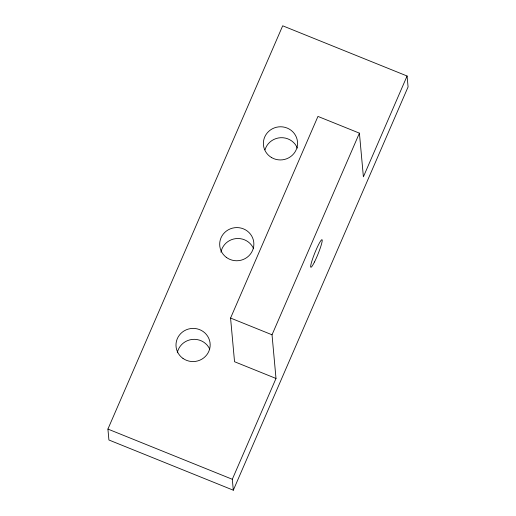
<?xml version="1.0" encoding="UTF-8"?>
<svg xmlns="http://www.w3.org/2000/svg" width="516" height="516" viewBox="0 0 516 516"><rect width="100%" height="100%" fill="white"/><g stroke="black" fill="none" stroke-linecap="round" stroke-linejoin="round"><path stroke-width="0.77" d="M107.921 429.073L282.691 25.8L407.085 76.007L408.079 86.927L233.309 490.2L108.915 439.993L107.921 429.073L232.31 479.28L233.309 490.2M232.31 479.28L276.002 378.46L234.541 361.729L230.568 318.05L317.953 116.416L359.413 133.147L363.393 176.827L407.085 76.007M276.002 378.46L272.029 334.787L359.413 133.147M230.568 318.05L272.029 334.787M177.298 352.783A17.105 16.589 -5.2 0 1 192.191 339.431A17.105 16.589 -5.2 0 1 209.715 349.126M220.945 252.201A17.105 16.589 -5.2 0 1 236.005 238.598A17.105 16.589 -5.2 0 1 253.601 248.751M265.024 149.788A17.105 16.589 -5.2 0 1 280.639 137.708A17.105 16.589 -5.2 0 1 297.364 148.105M182.987 358.433A17.105 16.589 -5.2 0 0 210.077 346.688A17.105 16.589 -5.2 0 0 186.173 329.847A17.105 16.589 -5.2 0 0 182.987 358.433M226.279 257.329A17.105 16.589 -5.2 0 0 253.711 246.351A17.105 16.589 -5.2 0 0 230.33 228.84A17.105 16.589 -5.2 0 0 226.279 257.329M271.661 157.625A17.105 16.589 -5.2 0 0 297.558 143.551A17.105 16.589 -5.2 0 0 272.177 128.89A17.105 16.589 -5.2 0 0 271.661 157.625M314.476 261.993A14.854 1.69 -68 0 0 322.126 239.811A14.854 1.69 -68 0 0 312.715 258.561A14.854 1.69 -68 0 0 314.476 261.993"/></g></svg>
